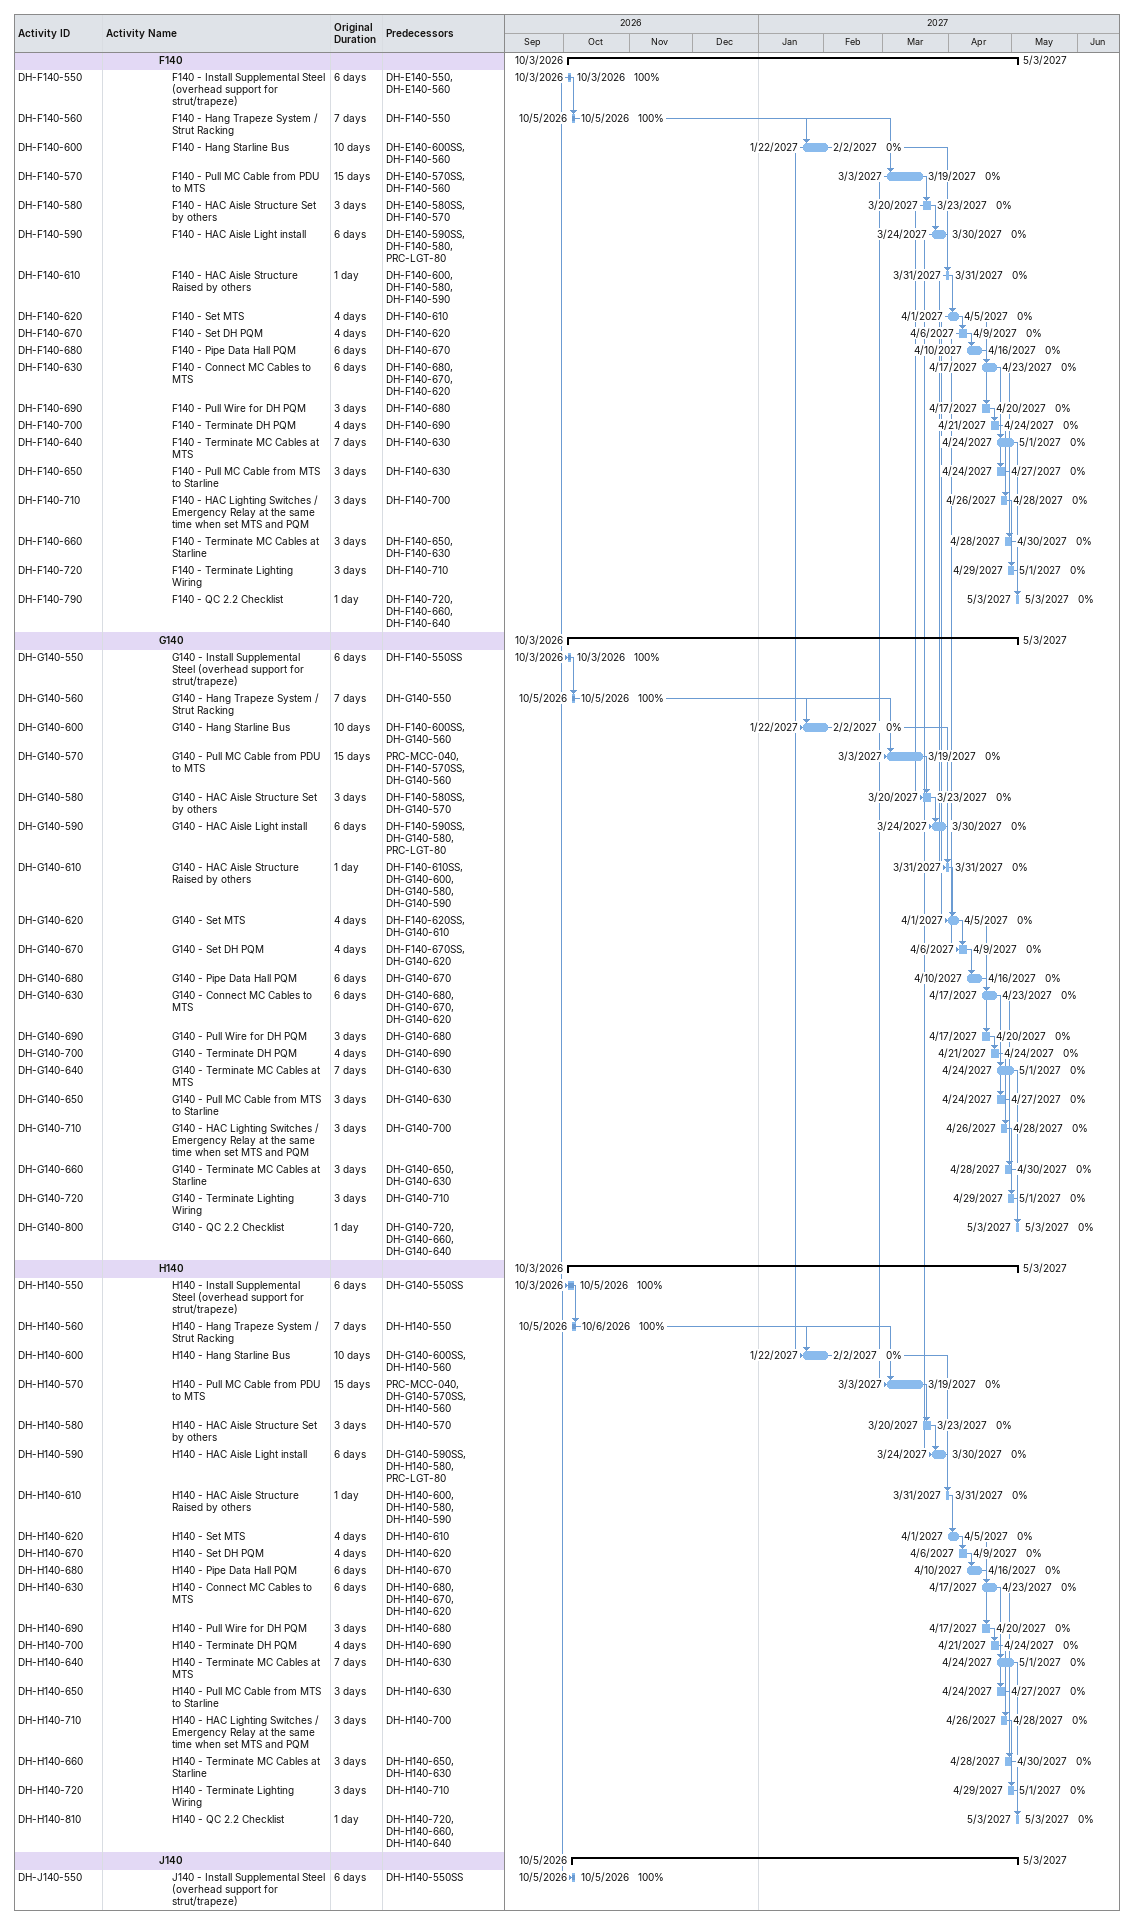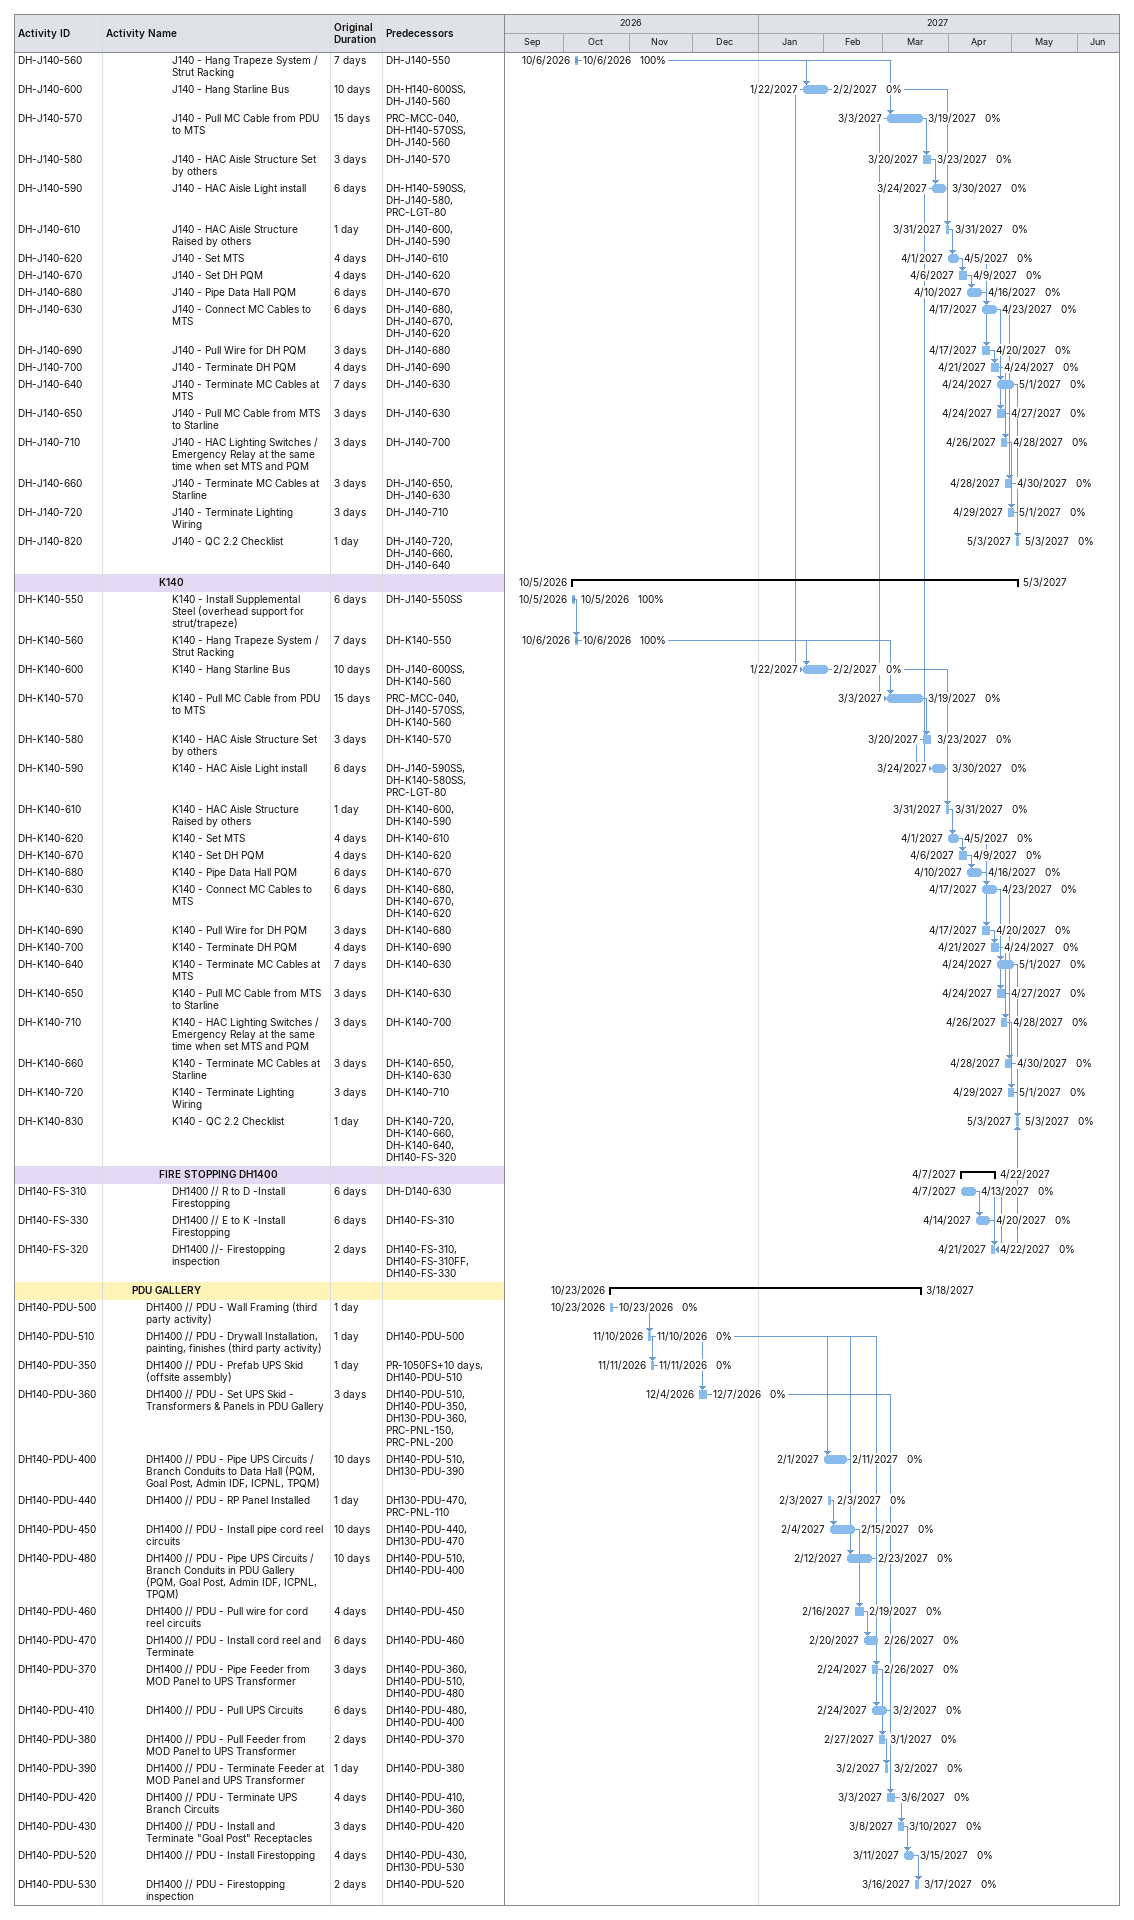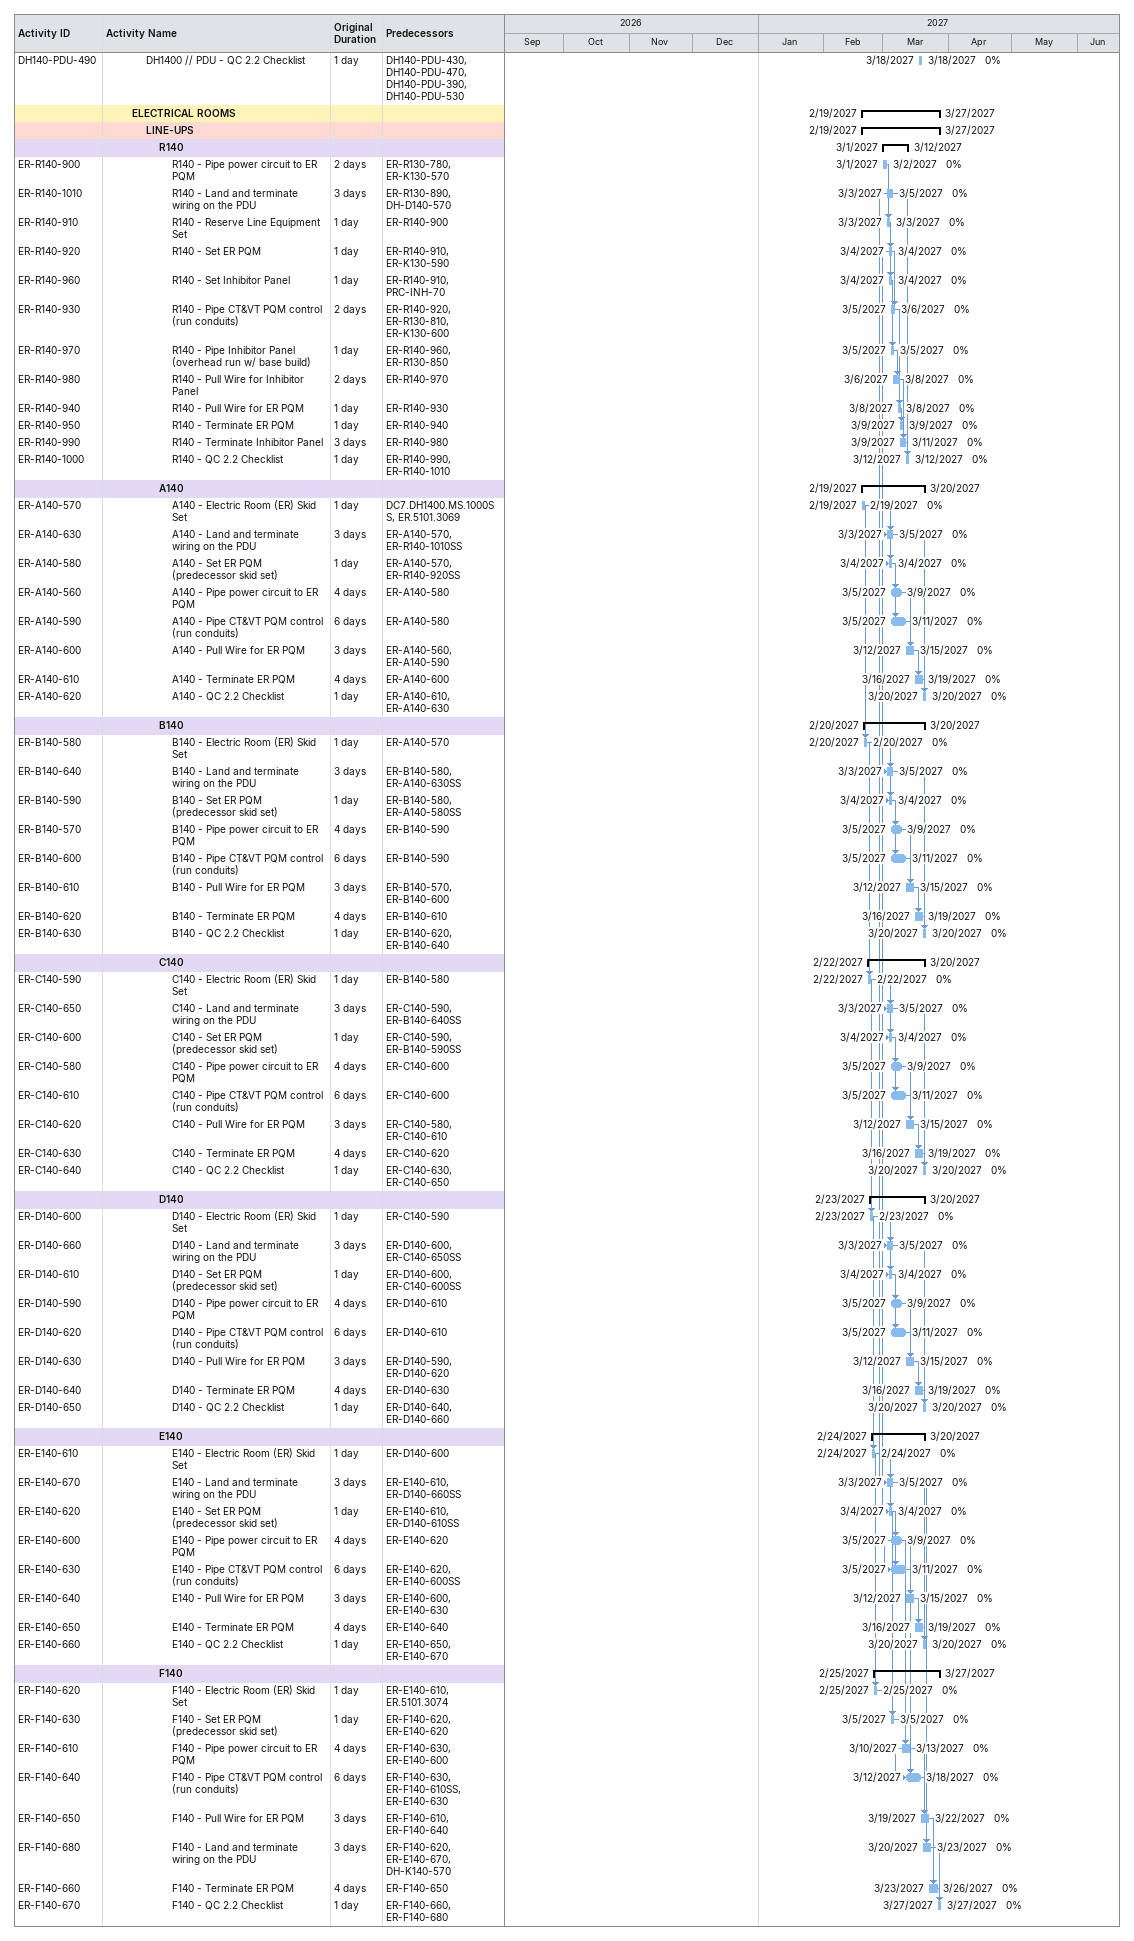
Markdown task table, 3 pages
| ID | Level | Task | Original duration | Start | Finish | Predecessors | % complete |
|---|---|---|---|---|---|---|---|
|  | 5 | **F140** |  | 2026-10-03 | 2027-05-03 |  |  |
| DH-F140-550 | 6 | F140 - Install Supplemental Steel (overhead support for strut/trapeze) | 6d | 2026-10-03 | 2026-10-03 | DH-E140-550, DH-E140-560 | 100 |
| DH-F140-560 | 6 | F140 - Hang Trapeze System / Strut Racking | 7d | 2026-10-05 | 2026-10-05 | DH-F140-550 | 100 |
| DH-F140-600 | 6 | F140 - Hang Starline Bus | 10d | 2027-01-22 | 2027-02-02 | DH-E140-600SS, DH-F140-560 | 0 |
| DH-F140-570 | 6 | F140 - Pull MC Cable from PDU to MTS | 15d | 2027-03-03 | 2027-03-19 | DH-E140-570SS, DH-F140-560 | 0 |
| DH-F140-580 | 6 | F140 - HAC Aisle Structure Set by others | 3d | 2027-03-20 | 2027-03-23 | DH-E140-580SS, DH-F140-570 | 0 |
| DH-F140-590 | 6 | F140 - HAC Aisle Light install | 6d | 2027-03-24 | 2027-03-30 | DH-E140-590SS, DH-F140-580, PRC-LGT-80 | 0 |
| DH-F140-610 | 6 | F140 - HAC Aisle Structure Raised by others | 1d | 2027-03-31 | 2027-03-31 | DH-F140-600, DH-F140-580, DH-F140-590 | 0 |
| DH-F140-620 | 6 | F140 - Set MTS | 4d | 2027-04-01 | 2027-04-05 | DH-F140-610 | 0 |
| DH-F140-670 | 6 | F140 - Set DH PQM | 4d | 2027-04-06 | 2027-04-09 | DH-F140-620 | 0 |
| DH-F140-680 | 6 | F140 - Pipe Data Hall PQM | 6d | 2027-04-10 | 2027-04-16 | DH-F140-670 | 0 |
| DH-F140-630 | 6 | F140 - Connect MC Cables to MTS | 6d | 2027-04-17 | 2027-04-23 | DH-F140-680, DH-F140-670, DH-F140-620 | 0 |
| DH-F140-690 | 6 | F140 - Pull Wire for DH PQM | 3d | 2027-04-17 | 2027-04-20 | DH-F140-680 | 0 |
| DH-F140-700 | 6 | F140 - Terminate DH PQM | 4d | 2027-04-21 | 2027-04-24 | DH-F140-690 | 0 |
| DH-F140-640 | 6 | F140 - Terminate MC Cables at MTS | 7d | 2027-04-24 | 2027-05-01 | DH-F140-630 | 0 |
| DH-F140-650 | 6 | F140 - Pull MC Cable from MTS to Starline | 3d | 2027-04-24 | 2027-04-27 | DH-F140-630 | 0 |
| DH-F140-710 | 6 | F140 - HAC Lighting Switches / Emergency Relay at the same time when set MTS and PQM | 3d | 2027-04-26 | 2027-04-28 | DH-F140-700 | 0 |
| DH-F140-660 | 6 | F140 - Terminate MC Cables at Starline | 3d | 2027-04-28 | 2027-04-30 | DH-F140-650, DH-F140-630 | 0 |
| DH-F140-720 | 6 | F140 - Terminate Lighting Wiring | 3d | 2027-04-29 | 2027-05-01 | DH-F140-710 | 0 |
| DH-F140-790 | 6 | F140 - QC 2.2 Checklist | 1d | 2027-05-03 | 2027-05-03 | DH-F140-720, DH-F140-660, DH-F140-640 | 0 |
|  | 5 | **G140** |  | 2026-10-03 | 2027-05-03 |  |  |
| DH-G140-550 | 6 | G140 - Install Supplemental Steel (overhead support for strut/trapeze) | 6d | 2026-10-03 | 2026-10-03 | DH-F140-550SS | 100 |
| DH-G140-560 | 6 | G140 - Hang Trapeze System / Strut Racking | 7d | 2026-10-05 | 2026-10-05 | DH-G140-550 | 100 |
| DH-G140-600 | 6 | G140 - Hang Starline Bus | 10d | 2027-01-22 | 2027-02-02 | DH-F140-600SS, DH-G140-560 | 0 |
| DH-G140-570 | 6 | G140 - Pull MC Cable from PDU to MTS | 15d | 2027-03-03 | 2027-03-19 | PRC-MCC-040, DH-F140-570SS, DH-G140-560 | 0 |
| DH-G140-580 | 6 | G140 - HAC Aisle Structure Set by others | 3d | 2027-03-20 | 2027-03-23 | DH-F140-580SS, DH-G140-570 | 0 |
| DH-G140-590 | 6 | G140 - HAC Aisle Light install | 6d | 2027-03-24 | 2027-03-30 | DH-F140-590SS, DH-G140-580, PRC-LGT-80 | 0 |
| DH-G140-610 | 6 | G140 - HAC Aisle Structure Raised by others | 1d | 2027-03-31 | 2027-03-31 | DH-F140-610SS, DH-G140-600, DH-G140-580, DH-G140-590 | 0 |
| DH-G140-620 | 6 | G140 - Set MTS | 4d | 2027-04-01 | 2027-04-05 | DH-F140-620SS, DH-G140-610 | 0 |
| DH-G140-670 | 6 | G140 - Set DH PQM | 4d | 2027-04-06 | 2027-04-09 | DH-F140-670SS, DH-G140-620 | 0 |
| DH-G140-680 | 6 | G140 - Pipe Data Hall PQM | 6d | 2027-04-10 | 2027-04-16 | DH-G140-670 | 0 |
| DH-G140-630 | 6 | G140 - Connect MC Cables to MTS | 6d | 2027-04-17 | 2027-04-23 | DH-G140-680, DH-G140-670, DH-G140-620 | 0 |
| DH-G140-690 | 6 | G140 - Pull Wire for DH PQM | 3d | 2027-04-17 | 2027-04-20 | DH-G140-680 | 0 |
| DH-G140-700 | 6 | G140 - Terminate DH PQM | 4d | 2027-04-21 | 2027-04-24 | DH-G140-690 | 0 |
| DH-G140-640 | 6 | G140 - Terminate MC Cables at MTS | 7d | 2027-04-24 | 2027-05-01 | DH-G140-630 | 0 |
| DH-G140-650 | 6 | G140 - Pull MC Cable from MTS to Starline | 3d | 2027-04-24 | 2027-04-27 | DH-G140-630 | 0 |
| DH-G140-710 | 6 | G140 - HAC Lighting Switches / Emergency Relay at the same time when set MTS and PQM | 3d | 2027-04-26 | 2027-04-28 | DH-G140-700 | 0 |
| DH-G140-660 | 6 | G140 - Terminate MC Cables at Starline | 3d | 2027-04-28 | 2027-04-30 | DH-G140-650, DH-G140-630 | 0 |
| DH-G140-720 | 6 | G140 - Terminate Lighting Wiring | 3d | 2027-04-29 | 2027-05-01 | DH-G140-710 | 0 |
| DH-G140-800 | 6 | G140 - QC 2.2 Checklist | 1d | 2027-05-03 | 2027-05-03 | DH-G140-720, DH-G140-660, DH-G140-640 | 0 |
|  | 5 | **H140** |  | 2026-10-03 | 2027-05-03 |  |  |
| DH-H140-550 | 6 | H140 - Install Supplemental Steel (overhead support for strut/trapeze) | 6d | 2026-10-03 | 2026-10-05 | DH-G140-550SS | 100 |
| DH-H140-560 | 6 | H140 - Hang Trapeze System / Strut Racking | 7d | 2026-10-05 | 2026-10-06 | DH-H140-550 | 100 |
| DH-H140-600 | 6 | H140 - Hang Starline Bus | 10d | 2027-01-22 | 2027-02-02 | DH-G140-600SS, DH-H140-560 | 0 |
| DH-H140-570 | 6 | H140 - Pull MC Cable from PDU to MTS | 15d | 2027-03-03 | 2027-03-19 | PRC-MCC-040, DH-G140-570SS, DH-H140-560 | 0 |
| DH-H140-580 | 6 | H140 - HAC Aisle Structure Set by others | 3d | 2027-03-20 | 2027-03-23 | DH-H140-570 | 0 |
| DH-H140-590 | 6 | H140 - HAC Aisle Light install | 6d | 2027-03-24 | 2027-03-30 | DH-G140-590SS, DH-H140-580, PRC-LGT-80 | 0 |
| DH-H140-610 | 6 | H140 - HAC Aisle Structure Raised by others | 1d | 2027-03-31 | 2027-03-31 | DH-H140-600, DH-H140-580, DH-H140-590 | 0 |
| DH-H140-620 | 6 | H140 - Set MTS | 4d | 2027-04-01 | 2027-04-05 | DH-H140-610 | 0 |
| DH-H140-670 | 6 | H140 - Set DH PQM | 4d | 2027-04-06 | 2027-04-09 | DH-H140-620 | 0 |
| DH-H140-680 | 6 | H140 - Pipe Data Hall PQM | 6d | 2027-04-10 | 2027-04-16 | DH-H140-670 | 0 |
| DH-H140-630 | 6 | H140 - Connect MC Cables to MTS | 6d | 2027-04-17 | 2027-04-23 | DH-H140-680, DH-H140-670, DH-H140-620 | 0 |
| DH-H140-690 | 6 | H140 - Pull Wire for DH PQM | 3d | 2027-04-17 | 2027-04-20 | DH-H140-680 | 0 |
| DH-H140-700 | 6 | H140 - Terminate DH PQM | 4d | 2027-04-21 | 2027-04-24 | DH-H140-690 | 0 |
| DH-H140-640 | 6 | H140 - Terminate MC Cables at MTS | 7d | 2027-04-24 | 2027-05-01 | DH-H140-630 | 0 |
| DH-H140-650 | 6 | H140 - Pull MC Cable from MTS to Starline | 3d | 2027-04-24 | 2027-04-27 | DH-H140-630 | 0 |
| DH-H140-710 | 6 | H140 - HAC Lighting Switches / Emergency Relay at the same time when set MTS and PQM | 3d | 2027-04-26 | 2027-04-28 | DH-H140-700 | 0 |
| DH-H140-660 | 6 | H140 - Terminate MC Cables at Starline | 3d | 2027-04-28 | 2027-04-30 | DH-H140-650, DH-H140-630 | 0 |
| DH-H140-720 | 6 | H140 - Terminate Lighting Wiring | 3d | 2027-04-29 | 2027-05-01 | DH-H140-710 | 0 |
| DH-H140-810 | 6 | H140 - QC 2.2 Checklist | 1d | 2027-05-03 | 2027-05-03 | DH-H140-720, DH-H140-660, DH-H140-640 | 0 |
|  | 5 | **J140** |  | 2026-10-05 | 2027-05-03 |  |  |
| DH-J140-550 | 6 | J140 - Install Supplemental Steel (overhead support for strut/trapeze) | 6d | 2026-10-05 | 2026-10-05 | DH-H140-550SS | 100 |
| DH-J140-560 | 6 | J140 - Hang Trapeze System / Strut Racking | 7d | 2026-10-06 | 2026-10-06 | DH-J140-550 | 100 |
| DH-J140-600 | 6 | J140 - Hang Starline Bus | 10d | 2027-01-22 | 2027-02-02 | DH-H140-600SS, DH-J140-560 | 0 |
| DH-J140-570 | 6 | J140 - Pull MC Cable from PDU to MTS | 15d | 2027-03-03 | 2027-03-19 | PRC-MCC-040, DH-H140-570SS, DH-J140-560 | 0 |
| DH-J140-580 | 6 | J140 - HAC Aisle Structure Set by others | 3d | 2027-03-20 | 2027-03-23 | DH-J140-570 | 0 |
| DH-J140-590 | 6 | J140 - HAC Aisle Light install | 6d | 2027-03-24 | 2027-03-30 | DH-H140-590SS, DH-J140-580, PRC-LGT-80 | 0 |
| DH-J140-610 | 6 | J140 - HAC Aisle Structure Raised by others | 1d | 2027-03-31 | 2027-03-31 | DH-J140-600, DH-J140-590 | 0 |
| DH-J140-620 | 6 | J140 - Set MTS | 4d | 2027-04-01 | 2027-04-05 | DH-J140-610 | 0 |
| DH-J140-670 | 6 | J140 - Set DH PQM | 4d | 2027-04-06 | 2027-04-09 | DH-J140-620 | 0 |
| DH-J140-680 | 6 | J140 - Pipe Data Hall PQM | 6d | 2027-04-10 | 2027-04-16 | DH-J140-670 | 0 |
| DH-J140-630 | 6 | J140 - Connect MC Cables to MTS | 6d | 2027-04-17 | 2027-04-23 | DH-J140-680, DH-J140-670, DH-J140-620 | 0 |
| DH-J140-690 | 6 | J140 - Pull Wire for DH PQM | 3d | 2027-04-17 | 2027-04-20 | DH-J140-680 | 0 |
| DH-J140-700 | 6 | J140 - Terminate DH PQM | 4d | 2027-04-21 | 2027-04-24 | DH-J140-690 | 0 |
| DH-J140-640 | 6 | J140 - Terminate MC Cables at MTS | 7d | 2027-04-24 | 2027-05-01 | DH-J140-630 | 0 |
| DH-J140-650 | 6 | J140 - Pull MC Cable from MTS to Starline | 3d | 2027-04-24 | 2027-04-27 | DH-J140-630 | 0 |
| DH-J140-710 | 6 | J140 - HAC Lighting Switches / Emergency Relay at the same time when set MTS and PQM | 3d | 2027-04-26 | 2027-04-28 | DH-J140-700 | 0 |
| DH-J140-660 | 6 | J140 - Terminate MC Cables at Starline | 3d | 2027-04-28 | 2027-04-30 | DH-J140-650, DH-J140-630 | 0 |
| DH-J140-720 | 6 | J140 - Terminate Lighting Wiring | 3d | 2027-04-29 | 2027-05-01 | DH-J140-710 | 0 |
| DH-J140-820 | 6 | J140 - QC 2.2 Checklist | 1d | 2027-05-03 | 2027-05-03 | DH-J140-720, DH-J140-660, DH-J140-640 | 0 |
|  | 5 | **K140** |  | 2026-10-05 | 2027-05-03 |  |  |
| DH-K140-550 | 6 | K140 - Install Supplemental Steel (overhead support for strut/trapeze) | 6d | 2026-10-05 | 2026-10-05 | DH-J140-550SS | 100 |
| DH-K140-560 | 6 | K140 - Hang Trapeze System / Strut Racking | 7d | 2026-10-06 | 2026-10-06 | DH-K140-550 | 100 |
| DH-K140-600 | 6 | K140 - Hang Starline Bus | 10d | 2027-01-22 | 2027-02-02 | DH-J140-600SS, DH-K140-560 | 0 |
| DH-K140-570 | 6 | K140 - Pull MC Cable from PDU to MTS | 15d | 2027-03-03 | 2027-03-19 | PRC-MCC-040, DH-J140-570SS, DH-K140-560 | 0 |
| DH-K140-580 | 6 | K140 - HAC Aisle Structure Set by others | 3d | 2027-03-20 | 2027-03-23 | DH-K140-570 | 0 |
| DH-K140-590 | 6 | K140 - HAC Aisle Light install | 6d | 2027-03-24 | 2027-03-30 | DH-J140-590SS, DH-K140-580SS, PRC-LGT-80 | 0 |
| DH-K140-610 | 6 | K140 - HAC Aisle Structure Raised by others | 1d | 2027-03-31 | 2027-03-31 | DH-K140-600, DH-K140-590 | 0 |
| DH-K140-620 | 6 | K140 - Set MTS | 4d | 2027-04-01 | 2027-04-05 | DH-K140-610 | 0 |
| DH-K140-670 | 6 | K140 - Set DH PQM | 4d | 2027-04-06 | 2027-04-09 | DH-K140-620 | 0 |
| DH-K140-680 | 6 | K140 - Pipe Data Hall PQM | 6d | 2027-04-10 | 2027-04-16 | DH-K140-670 | 0 |
| DH-K140-630 | 6 | K140 - Connect MC Cables to MTS | 6d | 2027-04-17 | 2027-04-23 | DH-K140-680, DH-K140-670, DH-K140-620 | 0 |
| DH-K140-690 | 6 | K140 - Pull Wire for DH PQM | 3d | 2027-04-17 | 2027-04-20 | DH-K140-680 | 0 |
| DH-K140-700 | 6 | K140 - Terminate DH PQM | 4d | 2027-04-21 | 2027-04-24 | DH-K140-690 | 0 |
| DH-K140-640 | 6 | K140 - Terminate MC Cables at MTS | 7d | 2027-04-24 | 2027-05-01 | DH-K140-630 | 0 |
| DH-K140-650 | 6 | K140 - Pull MC Cable from MTS to Starline | 3d | 2027-04-24 | 2027-04-27 | DH-K140-630 | 0 |
| DH-K140-710 | 6 | K140 - HAC Lighting Switches / Emergency Relay at the same time when set MTS and PQM | 3d | 2027-04-26 | 2027-04-28 | DH-K140-700 | 0 |
| DH-K140-660 | 6 | K140 - Terminate MC Cables at Starline | 3d | 2027-04-28 | 2027-04-30 | DH-K140-650, DH-K140-630 | 0 |
| DH-K140-720 | 6 | K140 - Terminate Lighting Wiring | 3d | 2027-04-29 | 2027-05-01 | DH-K140-710 | 0 |
| DH-K140-830 | 6 | K140 - QC 2.2 Checklist | 1d | 2027-05-03 | 2027-05-03 | DH-K140-720, DH-K140-660, DH-K140-640, DH140-FS-320 | 0 |
|  | 5 | **FIRE STOPPING DH1400** |  | 2027-04-07 | 2027-04-22 |  |  |
| DH140-FS-310 | 6 | DH1400 // R to D -Install Firestopping | 6d | 2027-04-07 | 2027-04-13 | DH-D140-630 | 0 |
| DH140-FS-330 | 6 | DH1400 // E to K -Install Firestopping | 6d | 2027-04-14 | 2027-04-20 | DH140-FS-310 | 0 |
| DH140-FS-320 | 6 | DH1400 //- Firestopping inspection | 2d | 2027-04-21 | 2027-04-22 | DH140-FS-310, DH140-FS-310FF, DH140-FS-330 | 0 |
|  | 3 | **PDU GALLERY** |  | 2026-10-23 | 2027-03-18 |  |  |
| DH140-PDU-500 | 4 | DH1400 // PDU - Wall Framing (third party activity) | 1d | 2026-10-23 | 2026-10-23 |  | 0 |
| DH140-PDU-510 | 4 | DH1400 // PDU - Drywall Installation, painting, finishes (third party activity) | 1d | 2026-11-10 | 2026-11-10 | DH140-PDU-500 | 0 |
| DH140-PDU-350 | 4 | DH1400 // PDU - Prefab UPS Skid (offsite assembly) | 1d | 2026-11-11 | 2026-11-11 | PR-1050FS+10d, DH140-PDU-510 | 0 |
| DH140-PDU-360 | 4 | DH1400 // PDU - Set UPS Skid - Transformers & Panels in PDU Gallery | 3d | 2026-12-04 | 2026-12-07 | DH140-PDU-510, DH140-PDU-350, DH130-PDU-360, PRC-PNL-150, PRC-PNL-200 | 0 |
| DH140-PDU-400 | 4 | DH1400 // PDU - Pipe UPS Circuits / Branch Conduits to Data Hall (PQM, Goal Post, Admin IDF, ICPNL, TPQM) | 10d | 2027-02-01 | 2027-02-11 | DH140-PDU-510, DH130-PDU-390 | 0 |
| DH140-PDU-440 | 4 | DH1400 // PDU - RP Panel Installed | 1d | 2027-02-03 | 2027-02-03 | DH130-PDU-470, PRC-PNL-110 | 0 |
| DH140-PDU-450 | 4 | DH1400 // PDU - Install pipe cord reel circuits | 10d | 2027-02-04 | 2027-02-15 | DH140-PDU-440, DH130-PDU-470 | 0 |
| DH140-PDU-480 | 4 | DH1400 // PDU - Pipe UPS Circuits / Branch Conduits in PDU Gallery (PQM, Goal Post, Admin IDF, ICPNL, TPQM) | 10d | 2027-02-12 | 2027-02-23 | DH140-PDU-510, DH140-PDU-400 | 0 |
| DH140-PDU-460 | 4 | DH1400 // PDU - Pull wire for cord reel circuits | 4d | 2027-02-16 | 2027-02-19 | DH140-PDU-450 | 0 |
| DH140-PDU-470 | 4 | DH1400 // PDU - Install cord reel and Terminate | 6d | 2027-02-20 | 2027-02-26 | DH140-PDU-460 | 0 |
| DH140-PDU-370 | 4 | DH1400 // PDU - Pipe Feeder from MOD Panel to UPS Transformer | 3d | 2027-02-24 | 2027-02-26 | DH140-PDU-360, DH140-PDU-510, DH140-PDU-480 | 0 |
| DH140-PDU-410 | 4 | DH1400 // PDU - Pull UPS Circuits | 6d | 2027-02-24 | 2027-03-02 | DH140-PDU-480, DH140-PDU-400 | 0 |
| DH140-PDU-380 | 4 | DH1400 // PDU - Pull Feeder from MOD Panel to UPS Transformer | 2d | 2027-02-27 | 2027-03-01 | DH140-PDU-370 | 0 |
| DH140-PDU-390 | 4 | DH1400 // PDU - Terminate Feeder at MOD Panel and UPS Transformer | 1d | 2027-03-02 | 2027-03-02 | DH140-PDU-380 | 0 |
| DH140-PDU-420 | 4 | DH1400 // PDU - Terminate UPS Branch Circuits | 4d | 2027-03-03 | 2027-03-06 | DH140-PDU-410, DH140-PDU-360 | 0 |
| DH140-PDU-430 | 4 | DH1400 // PDU - Install and Terminate "Goal Post" Receptacles | 3d | 2027-03-08 | 2027-03-10 | DH140-PDU-420 | 0 |
| DH140-PDU-520 | 4 | DH1400 // PDU - Install Firestopping | 4d | 2027-03-11 | 2027-03-15 | DH140-PDU-430, DH130-PDU-530 | 0 |
| DH140-PDU-530 | 4 | DH1400 // PDU - Firestopping inspection | 2d | 2027-03-16 | 2027-03-17 | DH140-PDU-520 | 0 |
| DH140-PDU-490 | 4 | DH1400 // PDU - QC 2.2 Checklist | 1d | 2027-03-18 | 2027-03-18 | DH140-PDU-430, DH140-PDU-470, DH140-PDU-390, DH140-PDU-530 | 0 |
|  | 3 | **ELECTRICAL ROOMS** |  | 2027-02-19 | 2027-03-27 |  |  |
|  | 4 | **LINE-UPS** |  | 2027-02-19 | 2027-03-27 |  |  |
|  | 5 | **R140** |  | 2027-03-01 | 2027-03-12 |  |  |
| ER-R140-900 | 6 | R140 - Pipe power circuit to ER PQM | 2d | 2027-03-01 | 2027-03-02 | ER-R130-780, ER-K130-570 | 0 |
| ER-R140-1010 | 6 | R140 - Land and terminate wiring on the PDU | 3d | 2027-03-03 | 2027-03-05 | ER-R130-890, DH-D140-570 | 0 |
| ER-R140-910 | 6 | R140 - Reserve Line Equipment Set | 1d | 2027-03-03 | 2027-03-03 | ER-R140-900 | 0 |
| ER-R140-920 | 6 | R140 - Set ER PQM | 1d | 2027-03-04 | 2027-03-04 | ER-R140-910, ER-K130-590 | 0 |
| ER-R140-960 | 6 | R140 - Set Inhibitor Panel | 1d | 2027-03-04 | 2027-03-04 | ER-R140-910, PRC-INH-70 | 0 |
| ER-R140-930 | 6 | R140 - Pipe CT&VT PQM control (run conduits) | 2d | 2027-03-05 | 2027-03-06 | ER-R140-920, ER-R130-810, ER-K130-600 | 0 |
| ER-R140-970 | 6 | R140 - Pipe Inhibitor Panel (overhead run w/ base build) | 1d | 2027-03-05 | 2027-03-05 | ER-R140-960, ER-R130-850 | 0 |
| ER-R140-980 | 6 | R140 - Pull Wire for Inhibitor Panel | 2d | 2027-03-06 | 2027-03-08 | ER-R140-970 | 0 |
| ER-R140-940 | 6 | R140 - Pull Wire for ER PQM | 1d | 2027-03-08 | 2027-03-08 | ER-R140-930 | 0 |
| ER-R140-950 | 6 | R140 - Terminate ER PQM | 1d | 2027-03-09 | 2027-03-09 | ER-R140-940 | 0 |
| ER-R140-990 | 6 | R140 - Terminate Inhibitor Panel | 3d | 2027-03-09 | 2027-03-11 | ER-R140-980 | 0 |
| ER-R140-1000 | 6 | R140 - QC 2.2 Checklist | 1d | 2027-03-12 | 2027-03-12 | ER-R140-990, ER-R140-1010 | 0 |
|  | 5 | **A140** |  | 2027-02-19 | 2027-03-20 |  |  |
| ER-A140-570 | 6 | A140 - Electric Room (ER) Skid Set | 1d | 2027-02-19 | 2027-02-19 | DC7.DH1400.MS.1000SS, ER.5101.3069 | 0 |
| ER-A140-630 | 6 | A140 - Land and terminate wiring on the PDU | 3d | 2027-03-03 | 2027-03-05 | ER-A140-570, ER-R140-1010SS | 0 |
| ER-A140-580 | 6 | A140 - Set ER PQM (predecessor skid set) | 1d | 2027-03-04 | 2027-03-04 | ER-A140-570, ER-R140-920SS | 0 |
| ER-A140-560 | 6 | A140 - Pipe power circuit to ER PQM | 4d | 2027-03-05 | 2027-03-09 | ER-A140-580 | 0 |
| ER-A140-590 | 6 | A140 - Pipe CT&VT PQM control (run conduits) | 6d | 2027-03-05 | 2027-03-11 | ER-A140-580 | 0 |
| ER-A140-600 | 6 | A140 - Pull Wire for ER PQM | 3d | 2027-03-12 | 2027-03-15 | ER-A140-560, ER-A140-590 | 0 |
| ER-A140-610 | 6 | A140 - Terminate ER PQM | 4d | 2027-03-16 | 2027-03-19 | ER-A140-600 | 0 |
| ER-A140-620 | 6 | A140 - QC 2.2 Checklist | 1d | 2027-03-20 | 2027-03-20 | ER-A140-610, ER-A140-630 | 0 |
|  | 5 | **B140** |  | 2027-02-20 | 2027-03-20 |  |  |
| ER-B140-580 | 6 | B140 - Electric Room (ER) Skid Set | 1d | 2027-02-20 | 2027-02-20 | ER-A140-570 | 0 |
| ER-B140-640 | 6 | B140 - Land and terminate wiring on the PDU | 3d | 2027-03-03 | 2027-03-05 | ER-B140-580, ER-A140-630SS | 0 |
| ER-B140-590 | 6 | B140 - Set ER PQM (predecessor skid set) | 1d | 2027-03-04 | 2027-03-04 | ER-B140-580, ER-A140-580SS | 0 |
| ER-B140-570 | 6 | B140 - Pipe power circuit to ER PQM | 4d | 2027-03-05 | 2027-03-09 | ER-B140-590 | 0 |
| ER-B140-600 | 6 | B140 - Pipe CT&VT PQM control (run conduits) | 6d | 2027-03-05 | 2027-03-11 | ER-B140-590 | 0 |
| ER-B140-610 | 6 | B140 - Pull Wire for ER PQM | 3d | 2027-03-12 | 2027-03-15 | ER-B140-570, ER-B140-600 | 0 |
| ER-B140-620 | 6 | B140 - Terminate ER PQM | 4d | 2027-03-16 | 2027-03-19 | ER-B140-610 | 0 |
| ER-B140-630 | 6 | B140 - QC 2.2 Checklist | 1d | 2027-03-20 | 2027-03-20 | ER-B140-620, ER-B140-640 | 0 |
|  | 5 | **C140** |  | 2027-02-22 | 2027-03-20 |  |  |
| ER-C140-590 | 6 | C140 - Electric Room (ER) Skid Set | 1d | 2027-02-22 | 2027-02-22 | ER-B140-580 | 0 |
| ER-C140-650 | 6 | C140 - Land and terminate wiring on the PDU | 3d | 2027-03-03 | 2027-03-05 | ER-C140-590, ER-B140-640SS | 0 |
| ER-C140-600 | 6 | C140 - Set ER PQM (predecessor skid set) | 1d | 2027-03-04 | 2027-03-04 | ER-C140-590, ER-B140-590SS | 0 |
| ER-C140-580 | 6 | C140 - Pipe power circuit to ER PQM | 4d | 2027-03-05 | 2027-03-09 | ER-C140-600 | 0 |
| ER-C140-610 | 6 | C140 - Pipe CT&VT PQM control (run conduits) | 6d | 2027-03-05 | 2027-03-11 | ER-C140-600 | 0 |
| ER-C140-620 | 6 | C140 - Pull Wire for ER PQM | 3d | 2027-03-12 | 2027-03-15 | ER-C140-580, ER-C140-610 | 0 |
| ER-C140-630 | 6 | C140 - Terminate ER PQM | 4d | 2027-03-16 | 2027-03-19 | ER-C140-620 | 0 |
| ER-C140-640 | 6 | C140 - QC 2.2 Checklist | 1d | 2027-03-20 | 2027-03-20 | ER-C140-630, ER-C140-650 | 0 |
|  | 5 | **D140** |  | 2027-02-23 | 2027-03-20 |  |  |
| ER-D140-600 | 6 | D140 - Electric Room (ER) Skid Set | 1d | 2027-02-23 | 2027-02-23 | ER-C140-590 | 0 |
| ER-D140-660 | 6 | D140 - Land and terminate wiring on the PDU | 3d | 2027-03-03 | 2027-03-05 | ER-D140-600, ER-C140-650SS | 0 |
| ER-D140-610 | 6 | D140 - Set ER PQM (predecessor skid set) | 1d | 2027-03-04 | 2027-03-04 | ER-D140-600, ER-C140-600SS | 0 |
| ER-D140-590 | 6 | D140 - Pipe power circuit to ER PQM | 4d | 2027-03-05 | 2027-03-09 | ER-D140-610 | 0 |
| ER-D140-620 | 6 | D140 - Pipe CT&VT PQM control (run conduits) | 6d | 2027-03-05 | 2027-03-11 | ER-D140-610 | 0 |
| ER-D140-630 | 6 | D140 - Pull Wire for ER PQM | 3d | 2027-03-12 | 2027-03-15 | ER-D140-590, ER-D140-620 | 0 |
| ER-D140-640 | 6 | D140 - Terminate ER PQM | 4d | 2027-03-16 | 2027-03-19 | ER-D140-630 | 0 |
| ER-D140-650 | 6 | D140 - QC 2.2 Checklist | 1d | 2027-03-20 | 2027-03-20 | ER-D140-640, ER-D140-660 | 0 |
|  | 5 | **E140** |  | 2027-02-24 | 2027-03-20 |  |  |
| ER-E140-610 | 6 | E140 - Electric Room (ER) Skid Set | 1d | 2027-02-24 | 2027-02-24 | ER-D140-600 | 0 |
| ER-E140-670 | 6 | E140 - Land and terminate wiring on the PDU | 3d | 2027-03-03 | 2027-03-05 | ER-E140-610, ER-D140-660SS | 0 |
| ER-E140-620 | 6 | E140 - Set ER PQM (predecessor skid set) | 1d | 2027-03-04 | 2027-03-04 | ER-E140-610, ER-D140-610SS | 0 |
| ER-E140-600 | 6 | E140 - Pipe power circuit to ER PQM | 4d | 2027-03-05 | 2027-03-09 | ER-E140-620 | 0 |
| ER-E140-630 | 6 | E140 - Pipe CT&VT PQM control (run conduits) | 6d | 2027-03-05 | 2027-03-11 | ER-E140-620, ER-E140-600SS | 0 |
| ER-E140-640 | 6 | E140 - Pull Wire for ER PQM | 3d | 2027-03-12 | 2027-03-15 | ER-E140-600, ER-E140-630 | 0 |
| ER-E140-650 | 6 | E140 - Terminate ER PQM | 4d | 2027-03-16 | 2027-03-19 | ER-E140-640 | 0 |
| ER-E140-660 | 6 | E140 - QC 2.2 Checklist | 1d | 2027-03-20 | 2027-03-20 | ER-E140-650, ER-E140-670 | 0 |
|  | 5 | **F140** |  | 2027-02-25 | 2027-03-27 |  |  |
| ER-F140-620 | 6 | F140 - Electric Room (ER) Skid Set | 1d | 2027-02-25 | 2027-02-25 | ER-E140-610, ER.5101.3074 | 0 |
| ER-F140-630 | 6 | F140 - Set ER PQM (predecessor skid set) | 1d | 2027-03-05 | 2027-03-05 | ER-F140-620, ER-E140-620 | 0 |
| ER-F140-610 | 6 | F140 - Pipe power circuit to ER PQM | 4d | 2027-03-10 | 2027-03-13 | ER-F140-630, ER-E140-600 | 0 |
| ER-F140-640 | 6 | F140 - Pipe CT&VT PQM control (run conduits) | 6d | 2027-03-12 | 2027-03-18 | ER-F140-630, ER-F140-610SS, ER-E140-630 | 0 |
| ER-F140-650 | 6 | F140 - Pull Wire for ER PQM | 3d | 2027-03-19 | 2027-03-22 | ER-F140-610, ER-F140-640 | 0 |
| ER-F140-680 | 6 | F140 - Land and terminate wiring on the PDU | 3d | 2027-03-20 | 2027-03-23 | ER-F140-620, ER-E140-670, DH-K140-570 | 0 |
| ER-F140-660 | 6 | F140 - Terminate ER PQM | 4d | 2027-03-23 | 2027-03-26 | ER-F140-650 | 0 |
| ER-F140-670 | 6 | F140 - QC 2.2 Checklist | 1d | 2027-03-27 | 2027-03-27 | ER-F140-660, ER-F140-680 | 0 |
